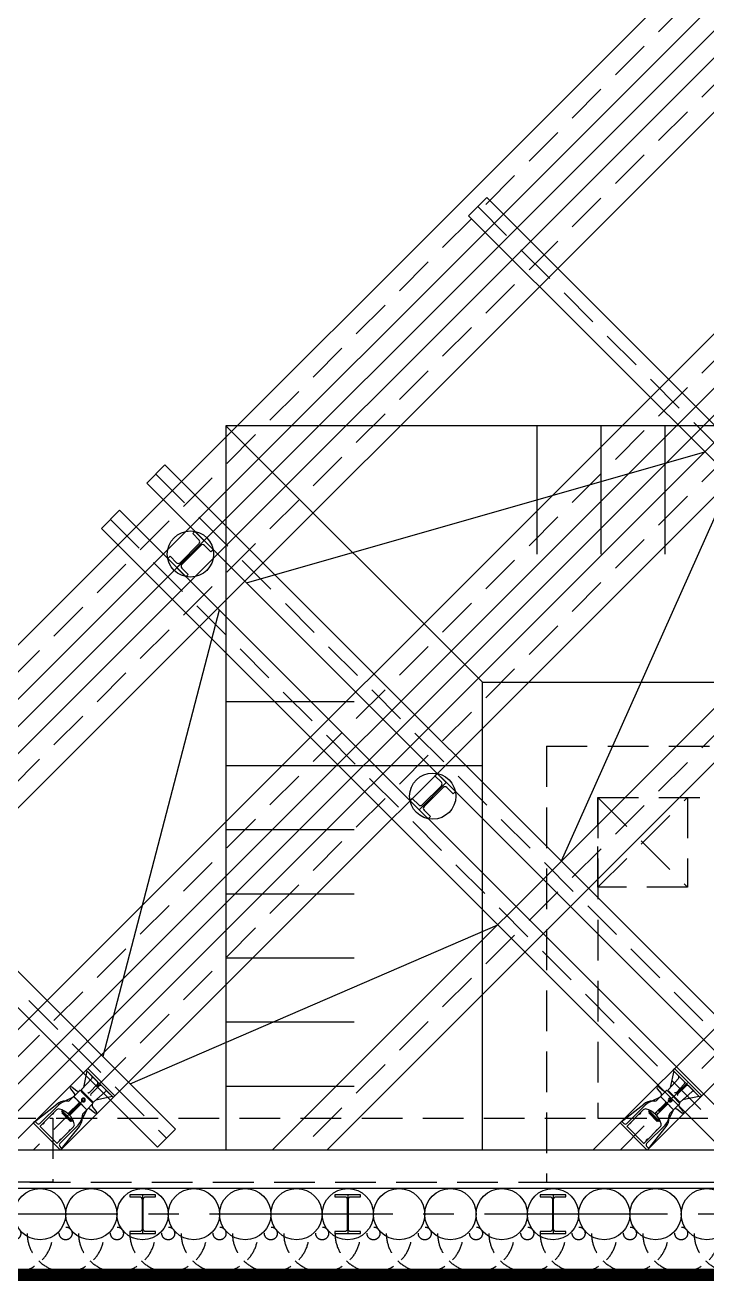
# Model space of a CAD drawing. Header units: millimetres. Extents: x 1073475 to 2890243, y -1340830 to -367733.
# Drawn here: x 2184887 to 2185818, y -382497 to -380781 of the extents above; entities that cross this region are included whole.
import ezdxf

# ---------------------------------------------------------------- set-up
doc = ezdxf.new("R2010")
doc.units = ezdxf.units.MM
doc.header["$LTSCALE"] = 50
for name, pattern in [('CENTER2', [28.575000000000003, 19.05, -3.175, 3.175, -3.175]), ('HIDDEN', [9.524999999999999, 6.35, -3.175]), ('HIDDEN2', [4.762499999999999, 3.175, -1.5875]), ('PHANTOM', [63.50000000000001, 31.75, -6.35, 6.35, -6.35, 6.35, -6.35])]:
    doc.linetypes.add(name, pattern=pattern)
doc.layers.add('_0', color=7, linetype='Continuous', lineweight=0)
for name, color, linetype in [('ANGLE', 1, 'Continuous'), ('CEN', 1, 'CENTER2'), ('CIP', 1, 'Continuous'), ('H-BEAM', 5, 'Continuous'), ('H-BEAM-상부', 173, 'Continuous'), ('HPILE-300x200', 3, 'Continuous'), ('POST PILE', 6, 'Continuous'), ('SGR', 8, 'Continuous'), ('ST-CEN', 1, 'HIDDEN'), ('ST-CEN(상부 H-BEAM)', 1, 'HIDDEN'), ('ST-CEN(하부 H-BEAM)', 1, 'HIDDEN'), ('STRUT', 3, 'Continuous'), ('WALE-1', 3, 'Continuous'), ('건축', 233, 'HIDDEN'), ('대지경계선', 6, 'PHANTOM'), ('법면', 41, 'Continuous'), ('유압JACK', 2, 'Continuous')]:
    doc.layers.add(name, color=color, linetype=linetype)

# ---------------------------------------------------------------- blocks, each defined once
blk = doc.blocks.new('계측평면')
at = {"layer": '대지경계선', "color": 8}
blk.add_line((26244.97474204405, -35090.00000623024), (1238.203021687281, -35090.00000797042), dxfattribs=at)
at = {"layer": '대지경계선', "const_width": 60}
for points in [[(-5832.864789650936, -5157.838007851467), (-176.0105391723773, 499.0162449463169), (26244.97474421638, 499.0162437151084), (26244.97474204407, -35090.00000623028), (1238.203021687295, -35090.00000797046), (-5832.864790286098, -28018.93219313674), (-5832.864789650936, -5157.838007851467)], [(26246.58817301044, -35088.38657526327), (1239.816452653671, -35088.38657700345), (-5831.251359319722, -28017.31876216973), (-5831.25135868456, -5156.224576884455), (-174.3971082060016, 500.6296759133293), (26246.58817518275, 500.6296746821208)]]:
    blk.add_lwpolyline(points, dxfattribs=at)
blk = doc.blocks.new('A$C1D3235D9')
at = {"layer": 'SGR', "linetype": 'HIDDEN2'}
blk.add_circle((0, 0), 50, dxfattribs=at)
blk.add_arc((0, 0), 300, 0, 180, dxfattribs=at)
blk = doc.blocks.new('A$C59AB4A79')
at = {"layer": '_0', "color": 251}
for p, q in [((13622.6937861843, -15500.31115854031), (-626.9950596119743, -29750.0000025708)), ((13622.69378600107, -18500.31115835125), (2373.004940959392, -29750.00000199943))]:
    blk.add_line(p, q, dxfattribs=at)
at = {"layer": 'ANGLE', "color": 251}
for p, q in [((4459.952082103584, -25324.87373429013), (8033.204701651353, -24301.93227635161)), ((8245.336735998513, -24514.06431071588), (6914.3945118587, -27496.47345155722)), ((4247.820047735004, -25537.00576863252), (3340.802548656007, -29019.75919854164)), ((3552.934583011549, -29231.89123289695), (6419.419764995109, -27991.44819835934))]:
    blk.add_line(p, q, dxfattribs=at)
at = {"layer": 'CEN', "color": 251, "ltscale": 1.5}
blk.add_line((14172.69378656056, -30250.00000257068), (-11144.97475883481, -30250.00000257045), dxfattribs=at)
at = {"layer": 'CIP', "color": 251}
for centre in [(2849.997395406244, -30250.00000257068), (3249.997395406244, -30250.00000257068), (3649.997079694644, -30250.00000257068), (4049.997079694644, -30250.00000257068), (4449.997079694644, -30250.00000257068), (4849.997079694644, -30250.00000257068), (5249.99676398281, -30250.0000025708), (5649.99676398281, -30250.0000025708), (6049.99676398281, -30250.0000025708), (6449.99676398281, -30250.0000025708), (6849.99984128424, -30250.0000025708), (7249.99984128424, -30250.0000025708), (7649.99984128424, -30250.0000025708), (8049.99984128424, -30250.0000025708)]:
    blk.add_circle(centre, 200, dxfattribs=at)
at = {"layer": 'H-BEAM', "color": 251}
for p, q in [((3823.555979042547, -24405.63491872803), (3682.134622805519, -24547.05627496552)), ((9167.921063520946, -29750.00000322878), (3823.555979042547, -24405.63491872803)), ((3682.134622805519, -24547.05627496552), (8885.078350436408, -29750.00000262412)), ((3328.581232212018, -24900.60966555879), (3470.002588449279, -24759.1883093213)), ((3470.002588449279, -24759.1883093213), (8460.814281732077, -29750.00000262412)), ((8177.971569249872, -29750.00000262412), (3328.581232212018, -24900.60966555879))]:
    blk.add_line(p, q, dxfattribs=at)
at = {"layer": 'H-BEAM-상부', "color": 251}
for p, q in [((6192.363696118584, -22461.09127067018), (6333.785052355612, -22319.66991443315)), ((6333.785052355612, -22319.66991443315), (13240.89183297334, -29226.77669560502)), ((13099.47047673445, -29368.19805184391), (6192.363696118584, -22461.09127067018)), ((1487.249158150516, -27166.20580803743), (3906.48797360505, -29585.44462349021)), ((3765.066617366159, -29726.8659797291), (1345.827801913489, -27307.62716427445)), ((3906.48797360505, -29585.44462349021), (3765.066617366159, -29726.8659797291))]:
    blk.add_line(p, q, dxfattribs=at)
at = {"layer": 'HPILE-300x200', "color": 251}
for p, q in [((3649.997079694644, -30100.00000257057), (3649.997079694644, -30400.00000257057)), ((5249.99676398281, -30100.00000257068), (5249.99676398281, -30400.00000257068)), ((6849.99984128424, -30100.00000257068), (6849.99984128424, -30400.00000257068))]:
    blk.add_line(p, q, dxfattribs=at)
for points in [[(3749.997079694644, -30400.00000257057), (3749.997079694644, -30386.00000257057), (3674.497079694644, -30386.00000257057, -0.414213562373095), (3654.497079694644, -30366.00000257057), (3654.497079694644, -30134.00000257057, -0.414213562373095), (3674.497079694644, -30114.00000257057), (3749.997079694644, -30114.00000257057), (3749.997079694644, -30100.00000257057), (3549.997079694644, -30100.00000257057), (3549.997079694644, -30114.00000257057), (3625.497079694644, -30114.00000257057, -0.414213562373095), (3645.497079694644, -30134.00000257057), (3645.497079694644, -30366.00000257057, -0.414213562373095), (3625.497079694644, -30386.00000257057), (3549.997079694644, -30386.00000257057), (3549.997079694644, -30400.00000257057)], [(5349.99676398281, -30400.00000257068), (5349.99676398281, -30386.00000257068), (5274.49676398281, -30386.00000257068, -0.414213562373095), (5254.49676398281, -30366.00000257068), (5254.49676398281, -30134.00000257068, -0.414213562373095), (5274.49676398281, -30114.00000257068), (5349.99676398281, -30114.00000257068), (5349.99676398281, -30100.00000257068), (5149.99676398281, -30100.00000257068), (5149.99676398281, -30114.00000257068), (5225.49676398281, -30114.00000257068, -0.414213562373095), (5245.49676398281, -30134.00000257068), (5245.49676398281, -30366.00000257068, -0.414213562373095), (5225.49676398281, -30386.00000257068), (5149.99676398281, -30386.00000257068), (5149.99676398281, -30400.00000257068)], [(6949.99984128424, -30400.00000257068), (6949.99984128424, -30386.00000257068), (6874.49984128424, -30386.00000257068, -0.414213562373095), (6854.49984128424, -30366.00000257068), (6854.49984128424, -30134.00000257068, -0.414213562373095), (6874.49984128424, -30114.00000257068), (6949.99984128424, -30114.00000257068), (6949.99984128424, -30100.00000257068), (6749.99984128424, -30100.00000257068), (6749.99984128424, -30114.00000257068), (6825.49984128424, -30114.00000257068, -0.414213562373095), (6845.49984128424, -30134.00000257068), (6845.49984128424, -30366.00000257068, -0.414213562373095), (6825.49984128424, -30386.00000257068), (6749.99984128424, -30386.00000257068), (6749.99984128424, -30400.00000257068)]]:
    blk.add_lwpolyline(points, format="xyb", close=True, dxfattribs=at)
at = {"layer": 'POST PILE', "color": 251}
for p, q in [((3916.909611325013, -25206.09533222369), (4129.041645680787, -24993.96329786768)), ((5805.818340767175, -27095.00406189961), (6017.950375122949, -26882.87202754361))]:
    blk.add_line(p, q, dxfattribs=at)
for points in [[(4199.752323799534, -25064.67397598631), (4182.074654269964, -25082.351645516), (4132.223626196152, -25032.50061744242, 0.414213562373095), (4103.939354948699, -25032.50061744242), (3955.446930899518, -25180.99304149149, 0.414213562373095), (3955.446930899518, -25209.27731273905), (4005.29795897333, -25259.12834081263), (3987.620289443526, -25276.80601034232), (3846.198933206266, -25135.38465410506), (3863.876602735836, -25117.70698457537), (3913.727630809648, -25167.55801264895, 0.414213562373095), (3942.0119020571, -25167.55801264895), (4090.504326106282, -25019.06558859989, 0.414213562373095), (4090.504326106282, -24990.78131735232), (4040.65329803247, -24940.93028927874), (4058.330967562273, -24923.25261974905)], [(6088.661053241696, -26953.58270566224), (6070.983383712126, -26971.26037519192), (6021.132355638314, -26921.40934711834, 0.414213562373095), (5992.848084390862, -26921.40934711834), (5844.35566034168, -27069.90177116741, 0.414213562373095), (5844.35566034168, -27098.18604241498), (5894.206688415492, -27148.03707048856), (5876.529018885689, -27165.71474001824), (5735.107662648428, -27024.29338378098), (5752.785332177998, -27006.6157142513), (5802.63636025181, -27056.46674232488, 0.414213562373095), (5830.920631499263, -27056.46674232488), (5979.413055548444, -26907.97431827581, 0.414213562373095), (5979.413055548444, -26879.69004702824), (5929.562027474632, -26829.83901895466), (5947.239697004436, -26812.16134942498)]]:
    blk.add_lwpolyline(points, format="xyb", close=True, dxfattribs=at)
for centre in [(4022.9756285029, -25100.02931504569), (5911.884357945062, -26988.93804472161)]:
    blk.add_circle(centre, 180.2775637731995, dxfattribs=at)
at = {"layer": 'ST-CEN', "color": 251}
for p, q in [((13622.69378621015, -15076.04708982992), (-1051.2591283496, -29750.00000256987)), ((13622.69378615846, -15924.57522725232), (-202.730990874581, -29750.00000257127)), ((13622.69378602714, -18076.04708964075), (1948.740872221766, -29750.0000019985)), ((13622.69378597522, -18924.57522706327), (2797.269009697484, -29750.00000199967)), ((13622.69378584856, -21000.30621274165), (4872.999995506369, -29750.00000199897)), ((13622.69378569582, -23500.31115803763), (7373.004940959625, -29750.0000019992))]:
    blk.add_line(p, q, dxfattribs=at)
at = {"layer": 'ST-CEN(상부 H-BEAM)', "color": 251}
for p, q in [((6263.074374237331, -22390.3805925519), (13170.1811548518, -29297.48737372633)), ((1416.538480032235, -27236.91648615617), (3835.777295483509, -29656.15530161152))]:
    blk.add_line(p, q, dxfattribs=at)
at = {"layer": 'ST-CEN(하부 H-BEAM)', "color": 251}
for p, q in [((3752.845300924033, -24476.34559684678), (9026.499706678791, -29750.00000262412)), ((3399.291910330765, -24829.89898744004), (8319.39292548201, -29750.00000262412))]:
    blk.add_line(p, q, dxfattribs=at)
at = {"layer": 'STRUT', "color": 251}
for p, q in [((13622.69378622319, -14863.9150554745), (-1263.391162718646, -29750.00000256987)), ((13622.69378619711, -15288.17912418547), (-839.1270939807873, -29750.00000257033)), ((13622.69378617126, -15712.4431928962), (-414.8630252429284, -29750.00000257057)), ((13622.69378614542, -16136.7072616081), (9.401043494231999, -29750.00000257127)), ((13622.69378603995, -17863.91505528509), (1736.608837852953, -29750.00000199804)), ((13622.6937860141, -18288.17912399652), (2160.872906591045, -29750.0000019985)), ((13622.69378598826, -18712.44319270796), (2585.136975328438, -29750.00000199873)), ((13622.69378596242, -19136.70726141869), (3009.401044065831, -29750.0000019992)), ((13622.6937858616, -20788.17417838634), (4660.867961137788, -29750.0000019985)), ((13622.69378583552, -21212.43824709754), (5085.132029875414, -29750.0000019992)), ((13622.69378570886, -23288.17912368209), (7160.872906591045, -29750.0000019985)), ((13622.69378568302, -23712.44319239317), (7585.136975328904, -29750.0000019992))]:
    blk.add_line(p, q, dxfattribs=at)
at = {"layer": 'WALE-1', "color": 251}
for p, q in [((13622.69378531445, -29750.00000257092), (-10937.86797767249, -29750.00000257068)), ((13922.69378529605, -30050.00000257068), (-11062.13204637007, -30050.00000257068))]:
    blk.add_line(p, q, dxfattribs=at)
at = {"layer": '건축', "color": 251}
for p, q in [((6799.999998717802, -26600.00000365439), (9799.999998722458, -26600.00000358978)), ((6799.999998717802, -26600.00000365439), (6799.999998511281, -30000.00000379968)), ((7199.999998693587, -27000.00000365078), (9399.999998697313, -27000.00000359141)), ((7199.999998693587, -27000.00000365078), (7199.999998541782, -29500.00000379991)), ((7199.999997081701, -27000.00000426127), (7899.99999703886, -27700.00000424252)), ((7199.999997100327, -27700.00000426127), (7899.999997081701, -27000.00000430399)), ((7199.999997057486, -27000.00000423705), (7899.999997081701, -27000.00000427978)), ((7199.999997014645, -27700.0000041998), (7199.999997057486, -27000.00000423705)), ((7899.999997081701, -27000.00000427978), (7899.99999703886, -27700.00000424252)), ((7899.99999703886, -27700.00000424252), (7199.999997014645, -27700.0000041998)), ((-10834.31458709086, -29500.00000257033), (12499.9999981944, -29500.00000256987)), ((2449.999998821178, -29500.00000253937), (2949.999998821178, -29500.00000256987)), ((2949.999998821178, -29500.00000256987), (2949.999998790678, -30000.00000256987)), ((7199.999998541782, -29500.00000379991), (12499.99999853992, -29500.00000379933)), ((-11041.42136825388, -30000.00000257068), (12999.9999981639, -30000.00000257057)), ((2949.999998790678, -30000.00000256987), (2449.999998790678, -30000.00000253937)), ((6799.999998511281, -30000.00000379968), (12999.99999850942, -30000.00000380003)), ((13699.99998647813, -30740.00000434939), (-11306.77173387818, -30740.0000060898))]:
    blk.add_line(p, q, dxfattribs=at)
at = {"layer": '대지경계선', "const_width": 60}
blk.add_lwpolyline([(13699.99998647836, -30740.00000434951), (-11306.77173387841, -30740.00000608969), (-18377.83954585181, -23668.93219125597), (-18377.83954521664, -807.8380059706978), (-12720.98529473809, 4849.016246827086), (13699.99998865067, 4849.016245595878)], dxfattribs=at)
at = {"layer": '법면', "color": 251}
for p, q in [((12300.00000029709, -24100.00000124599), (4299.999999814201, -24100.00000122737)), ((4299.999999814201, -24100.00000122737), (4300.000000280794, -29750.0000025708)), ((4299.999999814201, -24100.00000122737), (6299.999999979278, -26100.00000123202)), ((6722.69378540013, -24100.00000123307), (6722.693785397802, -25100.00000123307)), ((7222.69378540013, -24100.00000123424), (7222.693785397802, -25100.00000123424)), ((7722.69378540013, -24100.0000012354), (7722.693785397802, -25100.0000012354)), ((6300.000000280794, -29750.0000025708), (6299.999999979278, -26100.00000123202)), ((6299.999999979278, -26100.00000123202), (10300.00000029686, -26100.00000124134)), ((4299.999999991851, -26250.0000025708), (5299.999999991851, -26250.0000025708)), ((4300.000000033062, -26750.0000025708), (6300.000000033062, -26750.0000025708)), ((4300.000000074273, -27250.0000025708), (5300.000000074273, -27250.0000025708)), ((4300.000000115717, -27750.0000025708), (5300.000000115717, -27750.0000025708)), ((4300.000000156928, -28250.0000025708), (5300.000000156928, -28250.0000025708)), ((4300.000000198139, -28750.0000025708), (5300.000000198139, -28750.0000025708)), ((4300.000000239583, -29250.0000025708), (5300.000000239583, -29250.0000025708))]:
    blk.add_line(p, q, dxfattribs=at)
at = {"layer": '유압JACK', "color": 251}
for p, q in [((3173.724170774687, -29278.3711109393), (3252.856310977368, -29190.48596558615)), ((3215.169117355719, -29132.69578194106), (3188.122689507902, -29262.37993563095)), ((3221.533078353154, -29113.60389892454), (3212.340690213023, -29122.79628698027)), ((3212.340690209763, -29129.86735479522), (3252.315740318503, -29169.84240490478)), ((3212.340690209763, -29129.86735479522), (3314.871173502877, -29232.39783817274)), ((3212.340690209763, -29129.86735479522), (3297.425567850005, -29214.95223243709)), ((3221.533078353154, -29113.60389892454), (3433.665112749208, -29325.73593332479)), ((3433.665112749208, -29325.73593332479), (3221.533078353154, -29113.60389892454)), ((7749.460102037759, -29278.3711109393), (7828.59224224044, -29190.48596558615)), ((7790.905048618792, -29132.69578194106), (7763.858620770974, -29262.37993563095)), ((7797.269009616226, -29113.60389892454), (7788.076621476095, -29122.79628698027)), ((7788.076621472836, -29129.86735479522), (7828.051671581576, -29169.84240490478)), ((7788.076621472836, -29129.86735479522), (7890.60710476595, -29232.39783817274)), ((7788.076621472836, -29129.86735479522), (7873.161499113077, -29214.95223243709)), ((7797.269009616226, -29113.60389892454), (8009.40104401228, -29325.73593332479)), ((8009.40104401228, -29325.73593332479), (7797.269009616226, -29113.60389892454)), ((3087.536343343789, -29272.34937123023), (3117.511925878935, -29307.77505963517)), ((3101.67847898067, -29258.20723559381), (3137.104167425074, -29288.18281800521)), ((3157.399902760517, -29287.33862555667), (3115.113507803297, -29329.62502042856)), ((3158.954128260724, -29285.78439997206), (3157.399902760517, -29287.33862555667)), ((3213.047796992585, -29334.22121468082), (3164.610982520971, -29285.78439996124)), ((3217.290437716525, -29329.97857395699), (3173.940399095882, -29286.62853517092)), ((3236.732375748456, -29299.61023471085), (3297.657574916491, -29235.9282389693)), ((3247.658776879776, -29310.53663592471), (3311.340772456024, -29249.61143675598)), ((3417.401656751754, -29334.9283213414), (3307.363682386233, -29224.89034697355)), ((3417.401656751754, -29334.9283213414), (3332.316779173911, -29249.84344367951)), ((7663.272274606861, -29272.34937123023), (7693.247857142007, -29307.77505963517)), ((7677.414410243742, -29258.20723559381), (7712.840098688146, -29288.18281800521)), ((7733.135834023589, -29287.33862555667), (7690.849439066369, -29329.62502042856)), ((7734.690059523797, -29285.78439997206), (7733.135834023589, -29287.33862555667)), ((7788.783728255657, -29334.22121468082), (7740.346913784044, -29285.78439996124)), ((7793.026368979597, -29329.97857395699), (7749.676330358954, -29286.62853517092)), ((7812.468307011528, -29299.61023471085), (7873.393506179564, -29235.9282389693)), ((7823.394708142849, -29310.53663592471), (7887.076703719096, -29249.61143675598)), ((7993.137588014826, -29334.9283213414), (7883.099613649305, -29224.89034697355)), ((7993.137588014826, -29334.9283213414), (7908.052710436983, -29249.84344367951)), ((3108.749546759529, -29335.9889815565), (3044.539860172663, -29367.22148060449)), ((3066.346202434041, -29367.12474226113), (3049.152131604264, -29367.12474227487)), ((3071.781382064801, -29462.75970750232), (3151.883060430875, -29382.65802913788)), ((3112.285080708796, -29332.45344752294), (3083.537038973533, -29361.20148925763)), ((3151.883060433902, -29372.05142724875), (3112.285080708796, -29332.45344752294)), ((3116.667733347975, -29328.07079505257), (3115.113507803297, -29329.62502042856)), ((3115.82061457797, -29328.91791373829), (3115.113507803297, -29329.62502042856)), ((3163.550322346389, -29383.71868932608), (3115.113507833565, -29335.28187464771)), ((3151.883060433902, -29372.05142724875), (3214.815563939745, -29434.98393092048)), ((3163.550322346389, -29383.71868932608), (3211.987136814976, -29432.15550379572)), ((3178.116721992847, -29290.8048582325), (3173.874081310118, -29295.04749891511)), ((3173.874081310118, -29295.04749891511), (3252.22151271347, -29373.39493015537)), ((3180.238042355515, -29292.92617843056), (3175.995401672786, -29297.16881911317)), ((3178.116721992847, -29290.8048582325), (3256.464153396199, -29369.15228947275)), ((3213.047796992585, -29334.22121468082), (3261.484611502383, -29382.65802910924)), ((3217.290437716525, -29329.97857395699), (3260.640476314118, -29373.3286125554)), ((3254.34283303353, -29367.0309692747), (3250.100192350801, -29371.27360995731)), ((3256.464153396199, -29369.15228947275), (3252.22151271347, -29373.39493015537)), ((3268.897900648182, -29373.54484073224), (3356.783045878401, -29294.4127005717)), ((3414.573229606031, -29332.09989419556), (3284.889075832209, -29359.14632203965)), ((3417.401656751754, -29334.9283213414), (3377.426606684225, -29294.95327119075)), ((3433.665112749208, -29325.73593332479), (3424.472724566702, -29334.92832133838)), ((7684.485478022601, -29335.9889815565), (7620.275791435735, -29367.22148060449)), ((7642.082133697113, -29367.12474226113), (7624.888062867336, -29367.12474227487)), ((7647.517313327873, -29462.75970750232), (7727.618991693947, -29382.65802913788)), ((7688.021011971869, -29332.45344752294), (7659.272970236605, -29361.20148925763)), ((7727.618991696974, -29372.05142724875), (7688.021011971869, -29332.45344752294)), ((7692.403664611047, -29328.07079505257), (7690.849439066369, -29329.62502042856)), ((7691.556545841042, -29328.91791373829), (7690.849439066369, -29329.62502042856)), ((7739.286253609462, -29383.71868932608), (7690.849439096637, -29335.28187464771)), ((7727.618991696974, -29372.05142724875), (7790.551495202817, -29434.98393092048)), ((7739.286253609462, -29383.71868932608), (7787.723068078049, -29432.15550379572)), ((7753.852653255919, -29290.8048582325), (7749.61001257319, -29295.04749891511)), ((7749.61001257319, -29295.04749891511), (7827.957443976542, -29373.39493015537)), ((7755.973973618587, -29292.92617843056), (7751.731332935859, -29297.16881911317)), ((7753.852653255919, -29290.8048582325), (7832.200084659271, -29369.15228947275)), ((7788.783728255657, -29334.22121468082), (7837.220542765455, -29382.65802910924)), ((7793.026368979597, -29329.97857395699), (7836.376407577191, -29373.3286125554)), ((7830.078764296602, -29367.0309692747), (7825.836123613873, -29371.27360995731)), ((7832.200084659271, -29369.15228947275), (7827.957443976542, -29373.39493015537)), ((7844.633831911255, -29373.54484073224), (7932.518977141473, -29294.4127005717)), ((7990.309160869103, -29332.09989419556), (7860.625007095281, -29359.14632203965)), ((7993.137588014826, -29334.9283213414), (7953.162537947297, -29294.95327119075)), ((8009.40104401228, -29325.73593332479), (8000.208655829774, -29334.92832133838)), ((2806.461397808045, -29528.67557937675), (2981.434013386024, -29390.43993117788)), ((2848.887804691913, -29542.81771498814), (2998.13839774509, -29393.56712193799)), ((2851.716231825296, -29562.61670485267), (2977.90991975856, -29436.42301683757)), ((2945.0543269224, -29469.27860975743), (2947.882754047168, -29472.1070368822)), ((2958.489355775528, -29461.50043523824), (2947.882754047168, -29472.1070368822)), ((2955.660928692902, -29458.67200815561), (2958.489355775528, -29461.50043523824)), ((3022.274173892802, -29443.26086654852), (3018.738639985677, -29446.79640062421)), ((3018.738639985677, -29446.79640062421), (3100.055919861421, -29528.11368033697)), ((3024.250286415918, -29456.55068769632), (3020.714752507629, -29460.08622168889)), ((3020.714752507629, -29460.08622168889), (3087.182789980667, -29526.55425916321)), ((3022.274173892802, -29443.26086654852), (3103.591453730362, -29524.57814655243)), ((3024.250286415918, -29456.55068769632), (3089.304110305384, -29521.6045115873)), ((3027.785820383346, -29455.84358102223), (3025.664499978302, -29457.9649012587)), ((3029.52201844193, -29450.50871109788), (3025.986484533874, -29454.04424509022)), ((3031.88949676929, -29441.27472409804), (3026.088764063548, -29447.07545671938)), ((3026.088764063548, -29447.07545671938), (3096.375178118004, -29517.36187085754)), ((3029.907140687108, -29450.89383342536), (3026.371606778819, -29454.4293674177)), ((3026.371606778819, -29454.4293674177), (3091.425430668518, -29519.48319130857)), ((3034.703439919744, -29442.70342159248), (3028.2100843878, -29449.19677720848)), ((3079.878567840671, -29454.66252172657), (3092.606489901897, -29467.39044378803)), ((3084.509304126026, -29475.48762956378), (3164.6109824921, -29395.38595119945)), ((3138.411609197734, -29396.12948020222), (3151.139531258959, -29408.85740226367)), ((3211.280030070804, -29438.51946470514), (3180.04753093794, -29502.72915129026)), ((3180.144269159529, -29480.92280923587), (3180.144269145327, -29498.11688006553)), ((3214.815563939745, -29434.98393092048), (3186.067522245459, -29463.73197261407)), ((3259.930386009393, -29389.86910872534), (3217.643991075223, -29432.155503785)), ((3219.198216575896, -29430.60127820016), (3217.643991075223, -29432.155503785)), ((3218.351097889012, -29431.44839688693), (3217.643991075223, -29432.155503785)), ((3274.919640355511, -29459.73266816325), (3239.493951932061, -29429.75708577305)), ((3289.061775992159, -29445.59053252684), (3259.08619343699, -29410.16484418418)), ((3261.48461149144, -29388.3148833696), (3259.930386009393, -29389.86910872534)), ((7382.197329071118, -29528.67557937675), (7557.169944649097, -29390.43993117788)), ((7424.623735954985, -29542.81771498814), (7573.874329008162, -29393.56712193799)), ((7427.452163088368, -29562.61670485267), (7553.645851021633, -29436.42301683757)), ((7520.790258185472, -29469.27860975743), (7523.618685310241, -29472.1070368822)), ((7534.2252870386, -29461.50043523824), (7523.618685310241, -29472.1070368822)), ((7531.396859955974, -29458.67200815561), (7534.2252870386, -29461.50043523824)), ((7598.010105155874, -29443.26086654852), (7594.474571248749, -29446.79640062421)), ((7594.474571248749, -29446.79640062421), (7675.791851124493, -29528.11368033697)), ((7599.98621767899, -29456.55068769632), (7596.450683770701, -29460.08622168889)), ((7596.450683770701, -29460.08622168889), (7662.918721243739, -29526.55425916321)), ((7598.010105155874, -29443.26086654852), (7679.327384993434, -29524.57814655243)), ((7599.98621767899, -29456.55068769632), (7665.040041568456, -29521.6045115873)), ((7603.521751646418, -29455.84358102223), (7601.400431241374, -29457.9649012587)), ((7605.257949705003, -29450.50871109788), (7601.722415796947, -29454.04424509022)), ((7607.625428032363, -29441.27472409804), (7601.824695326621, -29447.07545671938)), ((7601.824695326621, -29447.07545671938), (7672.111109381076, -29517.36187085754)), ((7605.64307195018, -29450.89383342536), (7602.107538041892, -29454.4293674177)), ((7602.107538041892, -29454.4293674177), (7667.16136193159, -29519.48319130857)), ((7610.439371182816, -29442.70342159248), (7603.946015650872, -29449.19677720848)), ((7655.614499103744, -29454.66252172657), (7668.342421164969, -29467.39044378803)), ((7660.245235389099, -29475.48762956378), (7740.346913755173, -29395.38595119945)), ((7714.147540460806, -29396.12948020222), (7726.875462522032, -29408.85740226367)), ((7787.015961333876, -29438.51946470514), (7755.783462201012, -29502.72915129026)), ((7755.880200422602, -29480.92280923587), (7755.880200408399, -29498.11688006553)), ((7790.551495202817, -29434.98393092048), (7761.803453508532, -29463.73197261407)), ((7835.666317272466, -29389.86910872534), (7793.379922338296, -29432.155503785)), ((7794.934147838969, -29430.60127820016), (7793.379922338296, -29432.155503785)), ((7794.087029152084, -29431.44839688693), (7793.379922338296, -29432.155503785)), ((7850.655571618583, -29459.73266816325), (7815.229883195134, -29429.75708577305)), ((7864.797707255231, -29445.59053252684), (7834.822124700062, -29410.16484418418)), ((7837.220542754512, -29388.3148833696), (7835.666317272466, -29389.86910872534)), ((2806.461397808045, -29528.67557937675), (2797.26900967001, -29537.86796759896)), ((2797.26900967001, -29537.86796759896), (3009.401044065831, -29750.0000019992)), ((2813.532465623226, -29528.67557937361), (2827.674601225648, -29542.81771497638)), ((2851.71623182809, -29566.85934557905), (2980.40966598154, -29695.5527797353)), ((2870.808114961488, -29543.52482188528), (2873.636542044114, -29546.35324896791)), ((2873.636542044114, -29546.35324896791), (2884.243143770611, -29535.74664715736)), ((2881.414716645842, -29532.91822003259), (2884.243143770611, -29535.74664715736)), ((2984.652306708042, -29695.55277973821), (3110.845994641306, -29569.3590917231)), ((3004.451296572573, -29698.38120687183), (3153.70188962575, -29549.13061382179)), ((3018.593432161957, -29740.80761373497), (3156.829080240801, -29565.8349982833)), ((3090.718323846813, -29523.01872512861), (3087.182789980667, -29526.55425916321)), ((3091.425430668518, -29519.48319130857), (3089.304110305384, -29521.6045115873)), ((3089.304110305384, -29521.6045115873), (3090.718323846813, -29523.01872512861)), ((3091.425430668518, -29519.48319130857), (3092.839644251857, -29520.89740489202)), ((3096.343609265285, -29517.33030208736), (3092.808075354202, -29520.86583582975)), ((3096.375178118004, -29517.36187085754), (3092.839644251857, -29520.89740489202)), ((3096.626451897668, -29517.61314471974), (3093.090918028727, -29521.14867850428)), ((3096.375178118004, -29517.36187085754), (3100.193554741563, -29521.18024756352)), ((3104.565589889651, -29512.5655717284), (3098.072234438034, -29519.0589270955)), ((3103.591453730362, -29524.57814655243), (3100.055919861421, -29528.11368033697)), ((3105.994287444279, -29515.37951469223), (3100.193554741563, -29521.18024756352)), ((7382.197329071118, -29528.67557937675), (7373.004940933082, -29537.86796759896)), ((7373.004940933082, -29537.86796759896), (7585.136975328904, -29750.0000019992)), ((7389.268396886298, -29528.67557937361), (7403.41053248872, -29542.81771497638)), ((7427.452163091162, -29566.85934557905), (7556.145597244613, -29695.5527797353)), ((7446.544046224561, -29543.52482188528), (7449.372473307187, -29546.35324896791)), ((7449.372473307187, -29546.35324896791), (7459.979075033683, -29535.74664715736)), ((7457.150647908915, -29532.91822003259), (7459.979075033683, -29535.74664715736)), ((7560.388237971114, -29695.55277973821), (7686.581925904378, -29569.3590917231)), ((7580.187227835646, -29698.38120687183), (7729.437820888823, -29549.13061382179)), ((7594.329363425029, -29740.80761373497), (7732.565011503873, -29565.8349982833)), ((7666.454255109886, -29523.01872512861), (7662.918721243739, -29526.55425916321)), ((7667.16136193159, -29519.48319130857), (7665.040041568456, -29521.6045115873)), ((7665.040041568456, -29521.6045115873), (7666.454255109886, -29523.01872512861)), ((7667.16136193159, -29519.48319130857), (7668.575575514929, -29520.89740489202)), ((7672.079540528357, -29517.33030208736), (7668.544006617274, -29520.86583582975)), ((7672.111109381076, -29517.36187085754), (7668.575575514929, -29520.89740489202)), ((7672.36238316074, -29517.61314471974), (7668.8268492918, -29521.14867850428)), ((7672.111109381076, -29517.36187085754), (7675.929486004636, -29521.18024756352)), ((7680.301521152724, -29512.5655717284), (7673.808165701106, -29519.0589270955)), ((7679.327384993434, -29524.57814655243), (7675.791851124493, -29528.11368033697)), ((7681.730218707351, -29515.37951469223), (7675.929486004636, -29521.18024756352)), ((3000.915762656368, -29673.63246958284), (3011.522364382865, -29663.02586777229)), ((3003.744189781137, -29676.46089670761), (3000.915762656368, -29673.63246958284)), ((3014.350791528588, -29665.85429491813), (3011.522364382865, -29663.02586777229)), ((3085.768576387782, -29588.77965585317), (3075.161974659422, -29599.38625749701)), ((3077.990401805146, -29602.21468464285), (3075.161974659422, -29599.38625749701)), ((3088.59700351255, -29591.60808297794), (3085.768576387782, -29588.77965585317)), ((7576.651693919441, -29673.63246958284), (7587.258295645937, -29663.02586777229)), ((7579.480121044209, -29676.46089670761), (7576.651693919441, -29673.63246958284)), ((7590.086722791661, -29665.85429491813), (7587.258295645937, -29663.02586777229)), ((7661.504507650854, -29588.77965585317), (7650.897905922495, -29599.38625749701)), ((7653.726333068218, -29602.21468464285), (7650.897905922495, -29599.38625749701)), ((7664.332934775623, -29591.60808297794), (7661.504507650854, -29588.77965585317)), ((3018.593432165217, -29733.73654591979), (3004.451296520652, -29719.59441027488)), ((3018.593432161957, -29740.80761373497), (3009.401044065831, -29750.0000019992)), ((7594.329363428289, -29733.73654591979), (7580.187227783725, -29719.59441027488)), ((7594.329363425029, -29740.80761373497), (7585.136975328904, -29750.0000019992))]:
    blk.add_line(p, q, dxfattribs=at)
for centre, radius, start, end in [((3215.876224119915, -29126.33182096947), 4.999999999881765, 135, 225), ((3241.709138590144, -29180.44900654873), 14.9999999996453, 317.9999999663723, 45), ((7791.612155382987, -29126.33182096947), 4.999999999881765, 135, 225), ((7817.445069853216, -29180.44900654873), 14.9999999996453, 317.9999999663723, 45), ((3094.607411162229, -29265.27830341202), 9.99999999976353, 45, 225), ((3146.793300978607, -29276.73202369222), 14.9999999996453, 229.7636417647541, 315), ((3161.782555385493, -29288.61282709683), 3.999999999905412, 45, 135), ((3178.183039778844, -29282.38589448808), 5.999999999858119, 137.9999999663723, 225), ((3286.818966121413, -29225.55883408093), 14.9999999996453, 316.2673989968755, 45), ((3321.710177447414, -29260.45004549006), 14.9999999996453, 45, 133.7326010031245), ((7670.343342425302, -29265.27830341202), 9.99999999976353, 45, 225), ((7722.529232241679, -29276.73202369222), 14.9999999996453, 229.7636417647541, 315), ((7737.518486648565, -29288.61282709683), 3.999999999905412, 45, 135), ((7753.918971041916, -29282.38589448808), 5.999999999858119, 137.9999999663723, 225), ((7862.554897384485, -29225.55883408093), 14.9999999996453, 316.2673989968755, 45), ((7897.446108710486, -29260.45004549006), 14.9999999996453, 45, 133.7326010031245), ((3049.152131550014, -29477.1247423843), 109.9999999973988, 90, 127.9969304036532), ((3070.212227201788, -29477.05678446882), 109.9999999973988, 90.36022659000345, 135), ((3069.394903328968, -29347.05935361271), 19.99999999952706, 270.3602265900034, 315), ((3117.941934928065, -29332.45344755333), 3.999999999905412, 135, 225), ((3106.061131608207, -29317.46419323026), 14.9999999996453, 315, 40.23635824464627), ((3146.579759571003, -29377.3547281957), 7.499999999822648, 315, 45), ((3188.299059626414, -29358.96995187795), 14.9999999996453, 45, 225), ((3188.299059626414, -29358.96995187795), 14.9999999996453, 225, 45), ((3188.299059626414, -29358.96995187795), 9.99999999976353, 45, 225), ((3188.299059626414, -29358.96995187795), 9.99999999976353, 225, 45), ((3229.506636473816, -29292.6972979859), 9.99999999976353, 225, 316.2673989968755), ((3254.571713602636, -29317.76237503288), 9.99999999976353, 133.7326010031245, 225), ((3264.883116996847, -29369.08597187267), 5.999999999858119, 225, 312.0000000336277), ((3258.656184366904, -29385.48645624483), 3.999999999905412, 315, 45), ((3366.820004957728, -29305.5598730013), 14.9999999996453, 45, 132.0000000336277), ((3420.937190704048, -29331.39278755791), 4.999999999881765, 225, 315), ((7624.888062813086, -29477.1247423843), 109.9999999973988, 90, 127.9969304036532), ((7645.94815846486, -29477.05678446882), 109.9999999973988, 90.36022659000345, 135), ((7645.130834592041, -29347.05935361271), 19.99999999952706, 270.3602265900034, 315), ((7693.677866191138, -29332.45344755333), 3.999999999905412, 135, 225), ((7681.797062871279, -29317.46419323026), 14.9999999996453, 315, 40.23635824464627), ((7722.315690834075, -29377.3547281957), 7.499999999822648, 315, 45), ((7764.034990889486, -29358.96995187795), 14.9999999996453, 45, 225), ((7764.034990889486, -29358.96995187795), 14.9999999996453, 225, 45), ((7764.034990889486, -29358.96995187795), 9.99999999976353, 45, 225), ((7764.034990889486, -29358.96995187795), 9.99999999976353, 225, 45), ((7805.242567736888, -29292.6972979859), 9.99999999976353, 225, 316.2673989968755), ((7830.307644865708, -29317.76237503288), 9.99999999976353, 133.7326010031245, 225), ((7840.61904825992, -29369.08597187267), 5.999999999858119, 225, 312.0000000336277), ((7834.392115629977, -29385.48645624483), 3.999999999905412, 315, 45), ((7942.555936220801, -29305.5598730013), 14.9999999996453, 45, 132.0000000336277), ((7996.67312196712, -29331.39278755791), 4.999999999881765, 225, 315), ((2995.587589310249, -29454.10068647179), 24.99999999940882, 74.76230028400451, 135), ((2959.055041187443, -29588.21397031227), 163.9999999961219, 45, 74.76230028400451), ((3068.245848115766, -29459.22417347087), 4.999999999881765, 229.7518417050802, 315), ((2959.055041187443, -29588.21397031227), 163.9999999961219, 15.23769970137121, 45), ((3088.044837988913, -29479.02316334425), 4.999999999881765, 135, 220.2481583000108), ((3070.212227201788, -29477.05678446882), 109.9999999974013, 315, 359.6397733899447), ((3169.914283351041, -29400.68925205839), 7.499999999822648, 45, 135), ((3200.209657890256, -29477.87410825898), 19.99999999952706, 135, 179.6397733899447), ((3214.815563950688, -29429.32707666024), 3.999999999905412, 225, 315), ((3229.804818316596, -29441.20788010582), 14.9999999996453, 49.76364176475411, 135), ((3270.536987727974, -29400.47571052657), 14.9999999996453, 135, 220.2363582446463), ((3281.990708173718, -29452.66160034505), 9.99999999976353, 225, 45), ((7571.323520573322, -29454.10068647179), 24.99999999940882, 74.76230028400451, 135), ((7534.790972450515, -29588.21397031227), 163.9999999961219, 45, 74.76230028400451), ((7643.981779378839, -29459.22417347087), 4.999999999881765, 229.7518417050802, 315), ((7534.790972450515, -29588.21397031227), 163.9999999961219, 15.23769970137121, 45), ((7663.780769251985, -29479.02316334425), 4.999999999881765, 135, 220.2481583000108), ((7645.94815846486, -29477.05678446882), 109.9999999974013, 315, 359.6397733899447), ((7745.650214614114, -29400.68925205839), 7.499999999822648, 45, 135), ((7775.945589153329, -29477.87410825898), 19.99999999952706, 135, 179.6397733899447), ((7790.55149521376, -29429.32707666024), 3.999999999905412, 225, 315), ((7805.540749579668, -29441.20788010582), 14.9999999996453, 49.76364176475411, 135), ((7846.272918991046, -29400.47571052657), 14.9999999996453, 135, 220.2363582446463), ((7857.726639436791, -29452.66160034505), 9.99999999976353, 225, 45), ((2809.996931714937, -29532.21111336607), 4.999999999881765, 45, 135), ((2838.281202996382, -29532.21111337456), 14.9999999996453, 225, 315), ((2853.83755214978, -29564.73802534177), 2.999999999929059, 135, 225), ((3093.168325133855, -29551.68142229761), 24.99999999940882, 315, 15.23769970137121), ((3070.144269202603, -29498.11688011955), 109.9999999973988, 322.0030695910905, 0), ((7385.73286297801, -29532.21111336607), 4.999999999881765, 45, 135), ((7414.017134259455, -29532.21111337456), 14.9999999996453, 225, 315), ((7429.573483412853, -29564.73802534177), 2.999999999929059, 135, 225), ((7668.904256396927, -29551.68142229761), 24.99999999940882, 315, 15.23769970137121), ((7645.880200465675, -29498.11688011955), 109.9999999973988, 322.0030695910905, 0), ((2982.530986345373, -29693.43145954015), 2.999999999929059, 225, 315), ((3015.057898291154, -29708.98780867306), 14.9999999996453, 135, 225), ((3015.05789829907, -29737.27207995439), 4.999999999881765, 315, 45), ((7558.266917608446, -29693.43145954015), 2.999999999929059, 225, 315), ((7590.793829554226, -29708.98780867306), 14.9999999996453, 135, 225), ((7590.793829562142, -29737.27207995439), 4.999999999881765, 315, 45)]:
    blk.add_arc(centre, radius, start, end, dxfattribs=at)
at = {"layer": 'SGR', "color": 251, "linetype": 'HIDDEN2', "rotation": 180.0000000000001}
for p in [(2649.997395406244, -30400.00000257068), (3049.997395406244, -30400.00000257068), (3449.997395406244, -30400.00000257068), (3849.997079694644, -30400.00000257068), (4249.997079694644, -30400.00000257068), (4649.997079694644, -30400.00000257068), (5049.997079694644, -30400.00000257068), (5449.99676398281, -30400.0000025708), (5849.99676398281, -30400.0000025708), (6249.99676398281, -30400.0000025708), (6649.99676398281, -30400.0000025708), (7049.99984128424, -30400.0000025708), (7449.99984128424, -30400.0000025708), (7849.99984128424, -30400.0000025708), (8249.99984128424, -30400.0000025708)]:
    blk.add_blockref('A$C1D3235D9', p, dxfattribs=at)

msp = doc.modelspace()

# ---------------------------------------------------------------- block references
at = {"ltscale": 0.2, "xscale": 0.1751524569241688, "yscale": 0.1751524569241688, "zscale": 0.1751524569241688, "rotation": 0.000612302615251796}
msp.add_blockref('A$C59AB4A79', (2184407.824571948, -377107.7345485468, 1.750000000000037e-09), dxfattribs=at)
at = {"xscale": 0.175, "yscale": 0.175, "zscale": 0.175}
msp.add_blockref('계측평면', (2182214.533573052, -376345.7690502725, 1.750000000000037e-09), dxfattribs=at)

doc.saveas('drawing.dxf')
